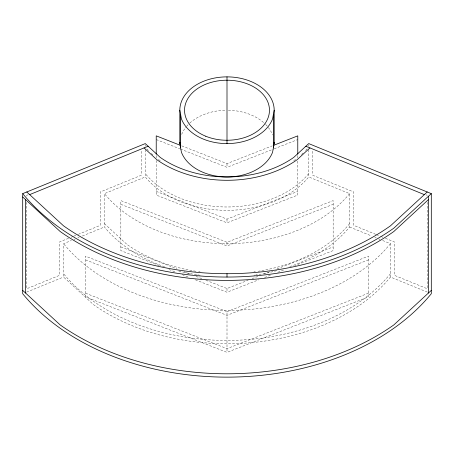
<?xml version="1.0" encoding="UTF-8"?>
<svg xmlns="http://www.w3.org/2000/svg" width="454" height="454" viewBox="0 0 454 454"><rect width="100%" height="100%" fill="white"/><g stroke="black" fill="none" stroke-linecap="round" stroke-linejoin="round"><path stroke-width="0.34" stroke-dasharray="2.27 1.7" d="M28.091 194.772L26.786 195.305L26.786 196.724M164.524 266.765A141.546 100.084 0 0 1 104.42 227L104.42 193.637L145.28 176.958A94.364 66.727 0 0 0 308.72 176.958L349.58 193.637L349.58 227A141.546 100.084 0 0 1 289.476 266.765M68.554 238.305L59.474 242.01L59.474 275.374L26.786 288.721L26.786 202.382M71.147 237.249L73.094 236.455M73.741 236.188L77.634 234.599M78.281 234.332L100.334 225.332L100.334 191.968L141.194 175.289L141.194 150.705M427.407 292.138L390.44 277.042A188.722 133.448 0 0 1 93.552 304.679L63.56 277.042L63.56 243.679L71.34 240.507M73.94 239.445L75.233 238.917M77.827 237.856L79.127 237.328M82.367 236.001L104.42 227M26.593 292.138L63.56 277.042M181.787 145.876L227 163.61L272.213 145.876M180.476 149.065L227 167.316L273.524 149.065M274.182 148.81L297.773 139.554M156.227 191.372L227 219.129L297.773 191.372M156.227 160.449L156.227 195.072L227 222.829L297.773 195.072L297.773 160.449M159.087 265.59L120.843 250.591L120.843 200.623L227 242.26L333.157 200.623L333.157 250.591L294.913 265.59M120.843 204.323L227 245.966L333.157 204.323M205.9 280.249L227 288.528L248.1 280.249M252.055 278.699L257.991 276.373M263.922 274.046L269.858 271.719M277.11 268.87L333.157 246.891M195.351 279.817L227 292.228L258.649 279.817M264.586 277.485L271.838 274.642M277.769 272.315L285.021 269.472M227 311.66L368.546 256.141L368.546 296.854L227 352.372L85.454 296.854L85.454 256.141L227 311.66L227 352.372M368.546 259.841L227 315.36L85.454 259.841M368.546 293.153L227 348.672L85.454 293.153M156.227 139.554L179.818 148.81M120.843 246.891L176.89 268.87M184.142 271.719L190.078 274.046M196.009 276.373L201.945 278.699M168.979 269.472L176.231 272.315M182.162 274.642L189.414 277.485M425.909 194.772L427.214 195.305M375.719 234.332L353.666 225.332L353.666 191.968L312.806 175.289L312.806 150.705M376.366 234.599L380.259 236.188M380.906 236.455L382.853 237.249M385.446 238.305L394.526 242.01L394.526 275.374L427.214 288.721L427.214 202.382M349.58 227L371.633 236.001M374.873 237.328L376.173 237.856M378.767 238.917L380.06 239.445M382.66 240.507L390.44 243.679L390.44 277.042M104.42 223.663L127.398 244.837M308.72 144.928L308.72 146.262M308.72 149.741L308.72 176.958M297.773 155.529L297.773 157.827M227 163.61L227 167.316M227 219.129L227 222.829M227 242.26L227 245.966M227 288.528L227 292.228M156.227 155.529L156.227 157.827M145.28 144.928L145.28 146.262M145.28 149.741L145.28 176.958M181.662 134.367A47.182 33.363 0 0 1 186.14 126.916M186.554 126.416A47.182 33.363 0 0 1 189.318 123.516M189.823 123.051A47.182 33.363 0 0 1 226.319 110.237M228.362 110.248A47.182 33.363 0 0 1 265.176 123.987M265.652 124.464A47.182 33.363 0 0 1 267.86 126.916M268.291 127.455A47.182 33.363 0 0 1 272.576 134.963M390.44 243.679A188.722 133.448 0 0 1 63.56 243.679M276.747 270.658A141.546 100.084 0 0 1 256.05 274.914M255.352 275.016A141.546 100.084 0 0 1 253.951 275.209M200.049 275.209A141.546 100.084 0 0 1 197.252 274.806M196.559 274.698A141.546 100.084 0 0 1 177.253 270.658M349.58 193.637A141.546 100.084 0 0 1 104.42 193.637M349.58 223.663A141.546 100.084 0 0 1 258.139 271.254M255.352 271.679A141.546 100.084 0 0 1 253.951 271.878M200.049 271.878A141.546 100.084 0 0 1 198.648 271.679M195.861 271.254A141.546 100.084 0 0 1 126.916 244.394M390.44 273.705A188.722 133.448 0 0 1 63.56 273.705M308.72 173.621A94.364 66.727 0 0 1 145.28 173.621M306.978 148.98A94.364 66.727 0 0 1 305.593 150.495M303.147 152.975A94.364 66.727 0 0 1 301.076 154.905M295.492 159.468A94.364 66.727 0 0 1 293.727 160.75M160.273 160.75A94.364 66.727 0 0 1 158.508 159.468M152.924 154.905A94.364 66.727 0 0 1 150.853 152.975M148.407 150.495A94.364 66.727 0 0 1 147.022 148.98"/><path stroke-width="0.68" d="M274.182 110.231L272.576 118.869A47.182 33.363 0 0 1 227 143.595A47.182 33.363 0 0 1 181.424 118.869L179.818 110.231A47.182 33.363 0 0 1 227 76.874A47.182 33.363 0 0 1 274.182 110.231L274.182 143.595L272.576 152.232A47.182 33.363 0 0 1 227 176.958A47.182 33.363 0 0 1 181.424 152.232L179.818 143.595L179.818 110.231M309.934 147.908L297.058 159.774A99.08 70.058 0 0 1 156.942 159.774L144.066 147.908M427.214 191.968L390.474 225.825A231.188 163.474 0 0 1 63.526 225.825L26.786 191.968M431.3 193.637L393.811 228.186A235.904 166.811 0 0 1 22.7 193.637L22.7 293.727A235.904 166.811 0 0 0 431.3 293.727L431.3 193.637L308.72 143.595L293.727 157.413A94.364 66.727 0 0 1 160.273 157.413L145.28 143.595L22.7 193.637M428.428 199.618L393.811 231.523A235.904 166.811 0 0 1 60.189 231.523L22.7 196.974M431.3 290.39L393.811 324.933A235.904 166.811 0 0 1 60.189 324.933L22.7 290.39M29.658 194.618L148.152 146.239M273.524 145.365L297.773 135.854L297.773 154.127M180.476 145.365L156.227 135.854L156.227 154.127M305.848 146.239L424.342 194.618M428.428 196.287L428.428 293.034M273.376 114.55L273.376 147.913M227 76.874L227 143.595M227 273.705L227 277.042M180.624 114.55L180.624 147.913M25.572 199.618L25.572 293.034M179.818 143.595A47.182 33.363 0 0 1 179.858 142.261M274.142 142.261A47.182 33.363 0 0 1 274.182 143.595M205.77 136.234A42.46 30.026 0 0 0 269.46 110.231A42.46 30.026 0 0 0 205.77 84.228A42.46 30.026 0 0 0 205.77 136.234"/></g></svg>
